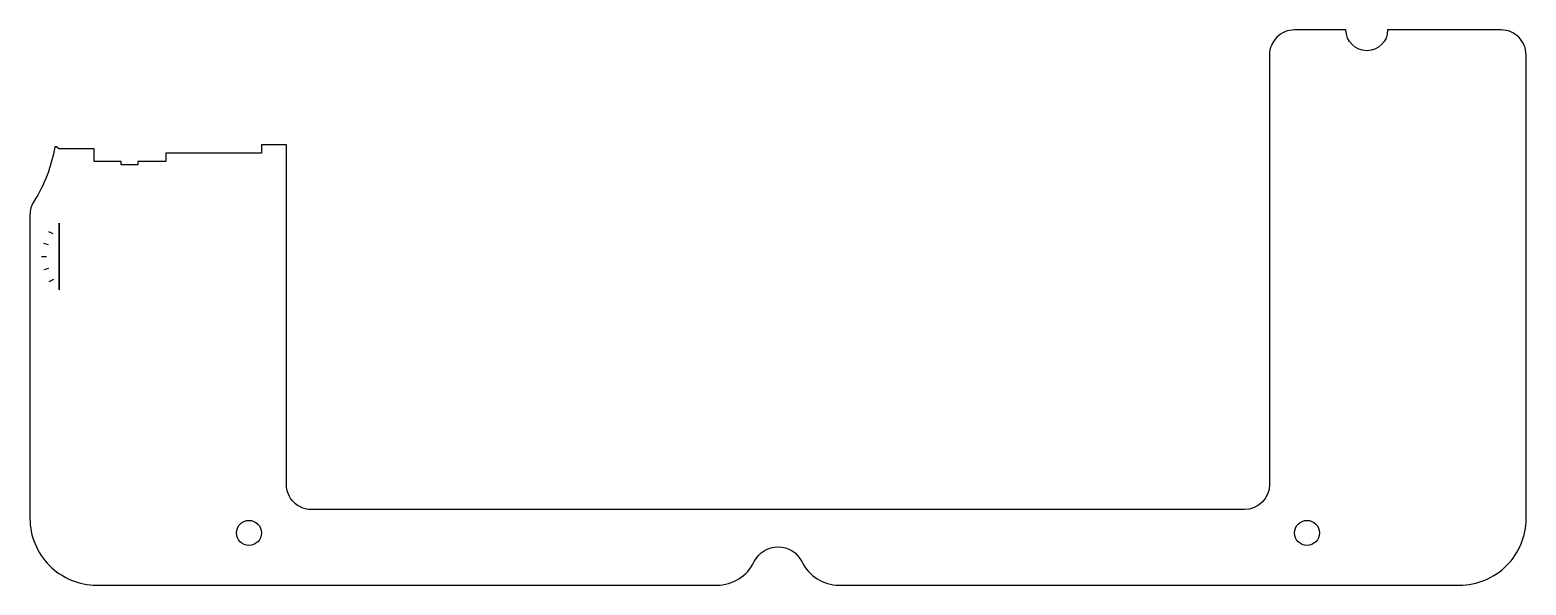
# Model space of a CAD drawing. Header units: millimetres. Extents: x -26 to 153, y -6 to 60.
import ezdxf

# ---------------------------------------------------------------- set-up
doc = ezdxf.new("R2010")
doc.units = ezdxf.units.MM
doc.header["$MEASUREMENT"] = 0
doc.layers.add('LAYER E', color=7, linetype='Continuous')

msp = doc.modelspace()

# ---------------------------------------------------------------- linework, layer by layer
at = {"color": 3}
for p, q in [((-23.49, 35.9), (-24.02, 36.17)), ((-24.05, 34.58), (-24.62, 34.76)), ((-24.3, 33.17), (-24.89, 33.16)), ((-24.05, 31.75), (-24.61, 31.57)), ((-23.48, 30.43), (-24.01, 30.16))]:
    msp.add_line(p, q, dxfattribs=at)
msp.add_lwpolyline([(-22.79, 37.19), (-22.79, 29.17)], close=True, dxfattribs=at)
at = {"layer": 'LAYER E', "color": 5}
msp.add_lwpolyline([(4.5, 46.6), (1.5, 46.6), (1.5, 45.6), (-9.99, 45.6), (-9.99, 44.6), (-13.33, 44.6), (-13.33, 44.2), (-15.36, 44.2), (-15.36, 44.6), (-18.6, 44.6), (-18.6, 46.1), (-22.84, 46.1), (-23.1, 46.36), (-23.32, 46.36, -0.102852), (-25.82, 39.8, 0.143411), (-26.29, 38.18), (-26.29, 1.73, 0.414214), (-18.29, -6.27), (56.15, -6.27, 0.286988), (60.65, -3.45, -0.625494), (66.36, -3.45, 0.286988), (70.85, -6.27), (145.3, -6.27, 0.414214), (153.3, 1.73), (153.3, 57.4, 0.414214), (150.3, 60.4), (136.68, 60.4, -1), (131.68, 60.4), (125.5, 60.4, 0.414214), (122.5, 57.4), (122.5, 5.8, -0.414213), (119.5, 2.8), (7.5, 2.8, -0.414214), (4.5, 5.8)], format="xyb", close=True, dxfattribs=at)
at = {"layer": 'LAYER E', "color": 1}
for centre in [(0, 0), (127, 0)]:
    msp.add_circle(centre, 1.5, dxfattribs=at)

doc.saveas('drawing.dxf')
